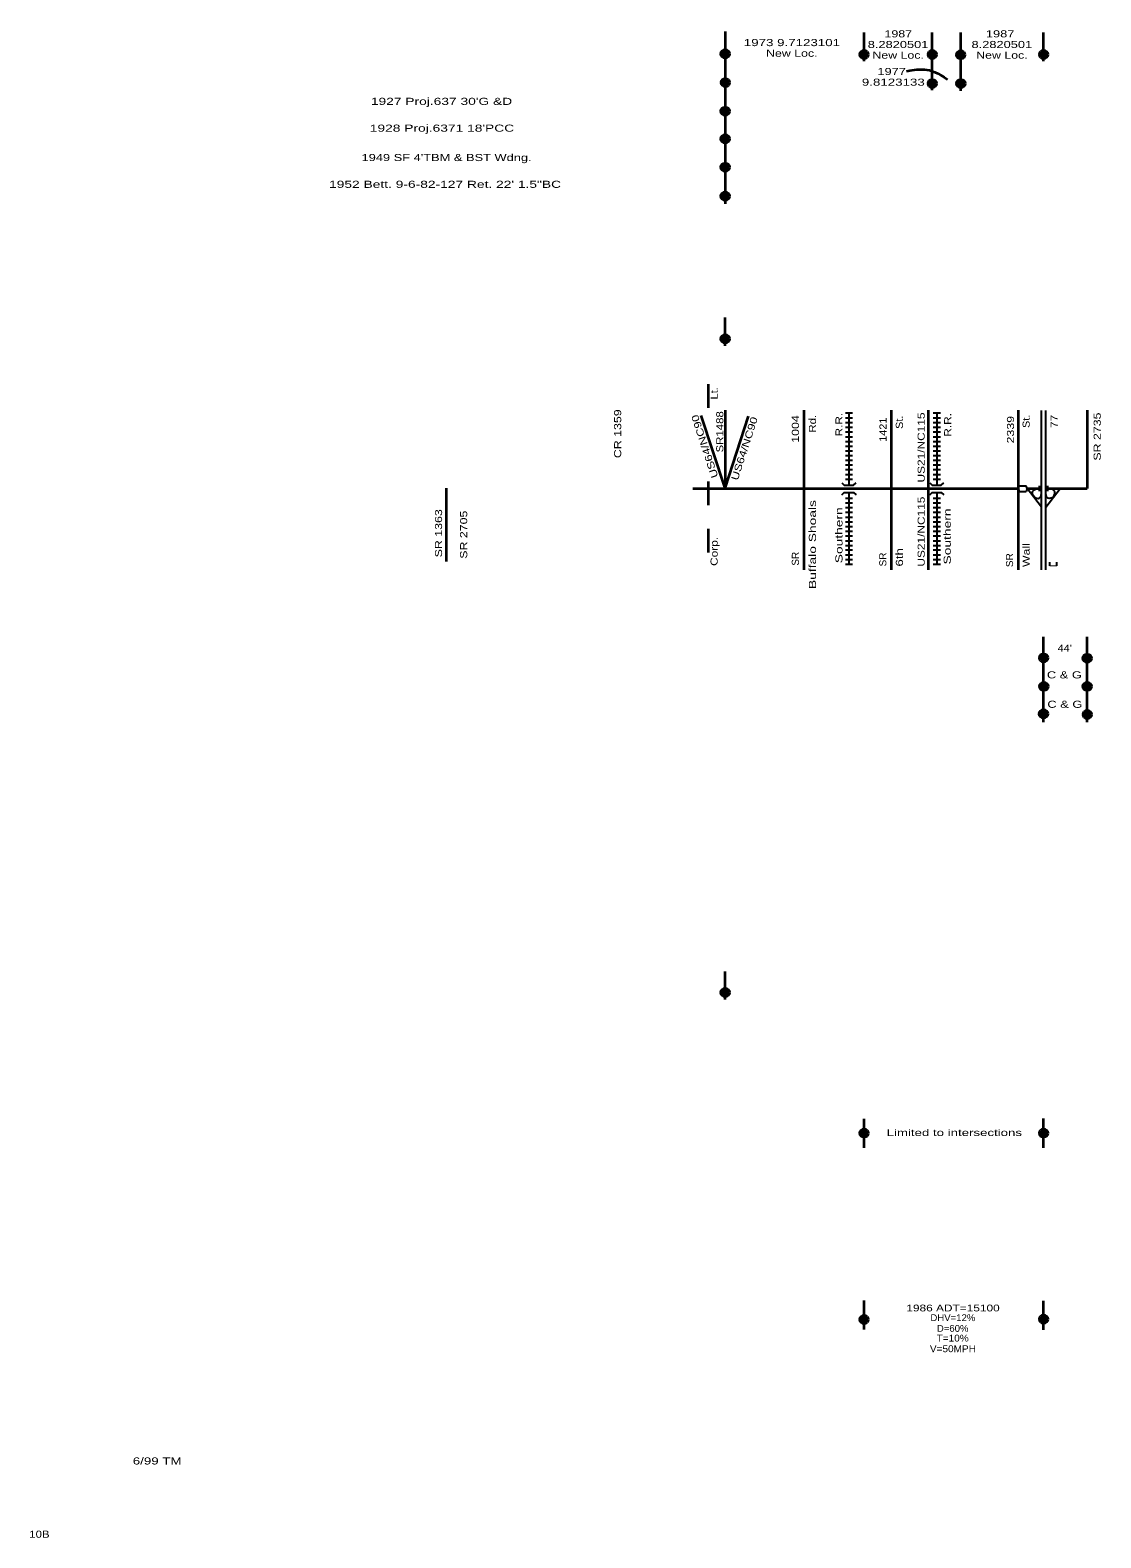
# Model space of a CAD drawing. Extents: x 0.38 to 4.9, y -6.71 to -0.35.
import ezdxf
from ezdxf.enums import TextEntityAlignment as Align

# ---------------------------------------------------------------- set-up
doc = ezdxf.new("R2010")
doc.units = 0
doc.header["$LTSCALE"] = 0.012
doc.linetypes.add('MEDIUM_DASHED', pattern=[4.5, 3, -1.5])
doc.layers.add('1', color=7, linetype='Continuous', lineweight=25)

msp = doc.modelspace()

# ---------------------------------------------------------------- hatches: boundary and pattern name
at = {"layer": '1'}
for points in [[(3.336, -0.4464, 1), (3.30017, -0.4464, 1)], [(3.92191, -0.44926, 1), (3.88608, -0.44926, 1)], [(4.20991, -0.44926, 1), (4.17408, -0.44926, 1)], [(4.32991, -0.45019, 1), (4.29408, -0.45019, 1)], [(4.67991, -0.44926, 1), (4.64408, -0.44926, 1)], [(3.33642, -0.56787, 1), (3.30059, -0.56787, 1)], [(4.20991, -0.5721, 1), (4.17408, -0.5721, 1)], [(4.33009, -0.5721, 1), (4.29426, -0.5721, 1)], [(3.336, -0.68892, 1), (3.30017, -0.68892, 1)], [(3.336, -0.80528, 1), (3.30017, -0.80528, 1)], [(3.33557, -0.92505, 1), (3.29974, -0.92505, 1)], [(3.336, -1.04695, 1), (3.30017, -1.04695, 1)], [(3.33591, -1.64891, 1), (3.30008, -1.64891, 1)], [(4.67991, -2.99576, 1), (4.64408, -2.99576, 1)], [(4.86391, -2.99717, 1), (4.82808, -2.99717, 1)], [(4.68061, -3.11543, 1), (4.64478, -3.11543, 1)], [(4.86325, -3.11543, 1), (4.82742, -3.11543, 1)], [(4.6792, -3.23156, 1), (4.64337, -3.23156, 1)], [(4.86395, -3.23439, 1), (4.82812, -3.23439, 1)], [(3.33591, -4.40742, 1), (3.30008, -4.40742, 1)], [(3.92191, -5.00039, 1), (3.88608, -5.00039, 1)], [(4.67991, -5.00039, 1), (4.64408, -5.00039, 1)], [(3.92191, -5.78679, 1), (3.88608, -5.78679, 1)], [(4.67991, -5.78573, 1), (4.64408, -5.78573, 1)]]:
    msp.add_hatch(color=256, dxfattribs=at).paths.add_polyline_path(points)

# ---------------------------------------------------------------- linework, layer by layer
at = {"layer": '1', "lineweight": 35}
for p, q in [((3.318, -0.352), (3.318, -1.08)), ((3.904, -0.477), (3.904, -0.357)), ((4.192, -0.6), (4.192, -0.357)), ((4.312, -0.602), (4.312, -0.356)), ((4.662, -0.477), (4.662, -0.357)), ((3.318, -1.679), (3.318, -1.559)), ((3.318, -2.279), (3.216, -1.972)), ((3.65, -1.95), (3.65, -2.624)), ((4.018, -1.95), (4.018, -2.624)), ((4.174, -1.95), (4.174, -2.624)), ((4.554, -1.95), (4.554, -2.624)), ((4.846, -1.95), (4.846, -2.281)), ((2.14, -2.279), (2.14, -2.588)), ((3.182, -2.281), (4.554, -2.281)), ((4.592, -2.281), (4.645, -2.281)), ((4.679, -2.281), (4.846, -2.281)), ((4.662, -3.266), (4.662, -2.906)), ((4.846, -3.266), (4.846, -2.907)), ((3.318, -4.437), (3.318, -4.318)), ((3.904, -5.063), (3.904, -4.941)), ((4.662, -5.063), (4.662, -4.939)), ((3.904, -5.829), (3.904, -5.707)), ((4.662, -5.83), (4.662, -5.708))]:
    msp.add_line(p, q, dxfattribs=at)
at = {"layer": '1', "linetype": 'MEDIUM_DASHED', "lineweight": 35}
for p, q in [((3.246, -1.84), (3.246, -1.961)), ((3.246, -2.251), (3.246, -2.624))]:
    msp.add_line(p, q, dxfattribs=at)
at = {"layer": '1'}
for p, q in [((3.825, -1.962), (3.855, -1.962)), ((3.84, -1.962), (3.84, -2.267)), ((4.196, -1.962), (4.226, -1.962)), ((4.211, -1.962), (4.211, -2.267)), ((4.653, -2.624), (4.653, -1.952)), ((4.671, -2.624), (4.671, -1.952)), ((3.825, -1.982), (3.855, -1.982)), ((3.825, -2.002), (3.855, -2.002)), ((3.825, -2.022), (3.855, -2.022)), ((4.196, -1.982), (4.226, -1.982)), ((4.196, -2.002), (4.226, -2.002)), ((4.196, -2.022), (4.226, -2.022)), ((3.825, -2.042), (3.855, -2.042)), ((3.825, -2.062), (3.855, -2.062)), ((3.825, -2.082), (3.855, -2.082)), ((4.196, -2.042), (4.226, -2.042)), ((4.196, -2.062), (4.226, -2.062)), ((4.196, -2.082), (4.226, -2.082)), ((3.825, -2.102), (3.855, -2.102)), ((3.825, -2.122), (3.855, -2.122)), ((3.825, -2.141), (3.855, -2.141)), ((3.825, -2.161), (3.855, -2.161)), ((4.196, -2.102), (4.226, -2.102)), ((4.196, -2.122), (4.226, -2.122)), ((4.196, -2.141), (4.226, -2.141)), ((4.196, -2.161), (4.226, -2.161)), ((3.825, -2.181), (3.855, -2.181)), ((3.825, -2.201), (3.855, -2.201)), ((3.825, -2.221), (3.855, -2.221)), ((4.196, -2.181), (4.226, -2.181)), ((4.196, -2.201), (4.226, -2.201)), ((4.196, -2.221), (4.226, -2.221)), ((3.825, -2.241), (3.855, -2.241)), ((4.196, -2.241), (4.226, -2.241)), ((4.554, -2.281), (4.558, -2.269)), ((4.554, -2.281), (4.558, -2.293)), ((4.558, -2.269), (4.588, -2.269)), ((4.592, -2.281), (4.588, -2.269)), ((4.592, -2.281), (4.588, -2.293)), ((4.653, -2.359), (4.592, -2.281)), ((4.645, -2.292), (4.645, -2.27)), ((4.671, -2.359), (4.732, -2.281)), ((4.679, -2.292), (4.679, -2.27)), ((3.825, -2.321), (3.855, -2.321)), ((3.825, -2.341), (3.855, -2.341)), ((3.84, -2.297), (3.84, -2.6)), ((4.196, -2.321), (4.226, -2.321)), ((4.196, -2.341), (4.226, -2.341)), ((4.211, -2.297), (4.211, -2.6)), ((4.558, -2.293), (4.588, -2.293)), ((3.825, -2.361), (3.855, -2.361)), ((3.825, -2.381), (3.855, -2.381)), ((3.825, -2.401), (3.855, -2.401)), ((4.196, -2.361), (4.226, -2.361)), ((4.196, -2.381), (4.226, -2.381)), ((4.196, -2.401), (4.226, -2.401)), ((3.825, -2.421), (3.855, -2.421)), ((3.825, -2.441), (3.855, -2.441)), ((3.825, -2.461), (3.855, -2.461)), ((3.825, -2.481), (3.855, -2.481)), ((4.196, -2.421), (4.226, -2.421)), ((4.196, -2.441), (4.226, -2.441)), ((4.196, -2.461), (4.226, -2.461)), ((4.196, -2.481), (4.226, -2.481)), ((3.825, -2.501), (3.855, -2.501)), ((3.825, -2.521), (3.855, -2.521)), ((3.825, -2.54), (3.855, -2.54)), ((4.196, -2.501), (4.226, -2.501)), ((4.196, -2.521), (4.226, -2.521)), ((4.196, -2.54), (4.226, -2.54)), ((3.825, -2.56), (3.855, -2.56)), ((3.825, -2.58), (3.855, -2.58)), ((3.825, -2.6), (3.855, -2.6)), ((4.196, -2.56), (4.226, -2.56)), ((4.196, -2.58), (4.226, -2.58)), ((4.196, -2.6), (4.226, -2.6)), ((4.688, -2.607), (4.688, -2.591)), ((4.718, -2.607), (4.718, -2.591))]:
    msp.add_line(p, q, dxfattribs=at)
at = {"layer": '1', "lineweight": 35}
msp.add_lwpolyline([(3.318, -1.95), (3.318, -2.279), (3.416, -1.976)], dxfattribs=at)
at = {"layer": '1'}
for points in [[(3.81, -2.256), (3.82, -2.267), (3.859, -2.267), (3.87, -2.256)], [(4.181, -2.256), (4.191, -2.267), (4.23, -2.267), (4.241, -2.256)], [(3.81, -2.307), (3.82, -2.297), (3.859, -2.297), (3.87, -2.307)], [(4.181, -2.307), (4.191, -2.297), (4.23, -2.297), (4.241, -2.307)]]:
    msp.add_lwpolyline(points, dxfattribs=at)
at = {"layer": '1', "lineweight": 35}
for centre in [(3.31808, -0.4464), (3.90399, -0.44926), (4.19199, -0.44926), (4.31199, -0.45019), (4.66199, -0.44926), (3.31851, -0.56787), (4.19199, -0.5721), (4.31217, -0.5721), (3.31808, -0.68892), (3.31808, -0.80528), (3.31765, -0.92505), (3.31808, -1.04695), (3.31799, -1.64891), (4.66199, -2.99576), (4.84599, -2.99717), (4.6627, -3.11543), (4.84533, -3.11543), (4.66128, -3.23156), (4.84604, -3.23439), (3.31799, -4.40742), (3.90399, -5.00039), (4.66199, -5.00039), (3.90399, -5.78679), (4.66199, -5.78573)]:
    msp.add_circle(centre, 0.01792, dxfattribs=at)
msp.add_open_spline([(4.083, -0.52), (4.1, -0.515), (4.159, -0.505), (4.216, -0.525), (4.256, -0.555)], degree=3, dxfattribs=at)
at = {"layer": '1'}
for points in [[(4.623, -2.317), (4.615, -2.307), (4.612, -2.291), (4.622, -2.285), (4.638, -2.281)], [(4.701, -2.317), (4.709, -2.307), (4.712, -2.291), (4.702, -2.285), (4.685, -2.281)], [(4.623, -2.317), (4.629, -2.322), (4.646, -2.325), (4.652, -2.314), (4.653, -2.3)], [(4.701, -2.317), (4.695, -2.322), (4.678, -2.325), (4.672, -2.314), (4.671, -2.3)]]:
    msp.add_open_spline(points, degree=3, dxfattribs=at)

# ---------------------------------------------------------------- texts
for s, height, width, p in [('1987', 0.03, 1.3, (4.0485, -0.377)), ('1987 ', 0.03, 1.35, (4.486, -0.377)), ('1973 9.7123101', 0.03, 1.4, (3.5995, -0.414)), ('New Loc.', 0.03, 1.3, (3.599, -0.459)), ('8.2820501', 0.03, 1.35, (4.0475, -0.422)), ('New Loc.', 0.03, 1.3, (4.048, -0.467)), ('8.2820501', 0.03, 1.35, (4.4855, -0.422)), ('New Loc.', 0.03, 1.3, (4.486, -0.467)), ('1977 ', 0.03, 1.35, (4.028, -0.536)), ('9.8123133', 0.03, 1.4, (4.0275, -0.581)), ("1927 Proj.637 30'G &D", 0.03, 1.45, (2.1205, -0.662)), ("1928 Proj.6371 18'PCC", 0.03, 1.45, (2.1225, -0.775)), ("1949 SF 4'TBM & BST Wdng.", 0.03, 1.35, (2.142, -0.899)), ('1952 Bett. 9-6-82-127 Ret. 22\' 1.5"BC', 0.03, 1.45, (2.1355, -1.012)), ("44'", 0.03, 1.15, (4.751, -2.969)), ('C & G', 0.03, 1.35, (4.7495, -3.082)), ('C & G', 0.03, 1.35, (4.7515, -3.206)), ('Limited to intersections', 0.02881, 1.45, (4.285, -5.013)), ('1986 ADT=15100', 0.02881, 1.3, (4.2795, -5.753)), ('DHV=12%', 0.02881, 1.05, (4.279, -5.794)), ('T=10%', 0.02881, 1.1, (4.278, -5.88)), ('D=60%', 0.02881, 1.05, (4.278, -5.839)), ('V=50MPH', 0.02881, 1.1, (4.279, -5.925)), ('6/99 TM', 0.03, 1.4, (0.9205, -6.399)), ('10B', 0.03, 1.2, (0.4235, -6.708))]:
    msp.add_text(s, height=height, dxfattribs=dict(at, width=width)).set_placement(p, align=Align.CENTER)
for s, height, rotation, width, p in [('Lt.', 0.03, 90, 1.15, (3.286, -1.879)), ('CR 1359', 0.03, 90, 1.3, (2.879, -2.0495)), ('US64/NC90', 0.02999, 108.139, 1.3, (3.24581, -2.09817)), ('SR1488', 0.03, 90, 1.2, (3.31, -2.0415)), ('US21/NC115', 0.03, 90, 1.25, (4.16, -2.1075)), ('77', 0.03, 90, 1.25, (4.721, -1.9975)), ('SR 2735', 0.03, 90, 1.3, (4.903, -2.0615)), ('US64/NC90', 0.03, 72.121, 1.3, (3.41339, -2.11661)), ('1004', 0.03, 90, 1.3, (3.629, -2.0295)), (' Rd.', 0.03, 90, 1.2, (3.701, -2.014)), ('1421', 0.03, 90, 1.15, (3.999, -2.0325)), ('St.', 0.03, 90, 1.15, (4.068, -2.001)), ('2339', 0.03, 90, 1.3, (4.537, -2.0325)), ('St.', 0.03, 90, 1.15, (4.603, -1.997)), ('Buffalo Shoals', 0.03, 90, 1.45, (3.701, -2.517)), ('US21/NC115', 0.03, 90, 1.25, (4.16, -2.4625)), ('SR 1363', 0.03, 90, 1.3, (2.123, -2.4695)), ('SR 2705', 0.03, 90, 1.3, (2.229, -2.4755)), ('Corp.', 0.03, 90, 1.25, (3.286, -2.546)), ('6th', 0.03, 90, 1.4, (4.068, -2.571)), ('Wall', 0.03, 90, 1.3, (4.603, -2.5615)), ('SR', 0.03, 90, 1.05, (3.629, -2.577)), ('SR', 0.03, 90, 1.05, (3.998, -2.58)), ('SR', 0.03, 90, 1.05, (4.533, -2.583))]:
    msp.add_text(s, height=height, rotation=rotation, dxfattribs=dict(at, width=width)).set_placement(p, align=Align.CENTER)
at = {"layer": '1', "width": 1.25}
for p in [(3.813, -1.961), (4.272, -1.962)]:
    msp.add_text('R.R.', height=0.02992, rotation=90, dxfattribs=at).set_placement(p, align=Align.RIGHT)
at = {"layer": '1', "width": 1.45}
for p in [(3.813, -2.596), (4.27, -2.601)]:
    msp.add_text('Southern', height=0.03, rotation=90, dxfattribs=at).set_placement(p)
at = {"layer": '1'}
msp.add_text('I', height=0.03, rotation=90, dxfattribs=at).set_placement((4.718, -2.6065), align=Align.CENTER)

doc.saveas('drawing.dxf')
